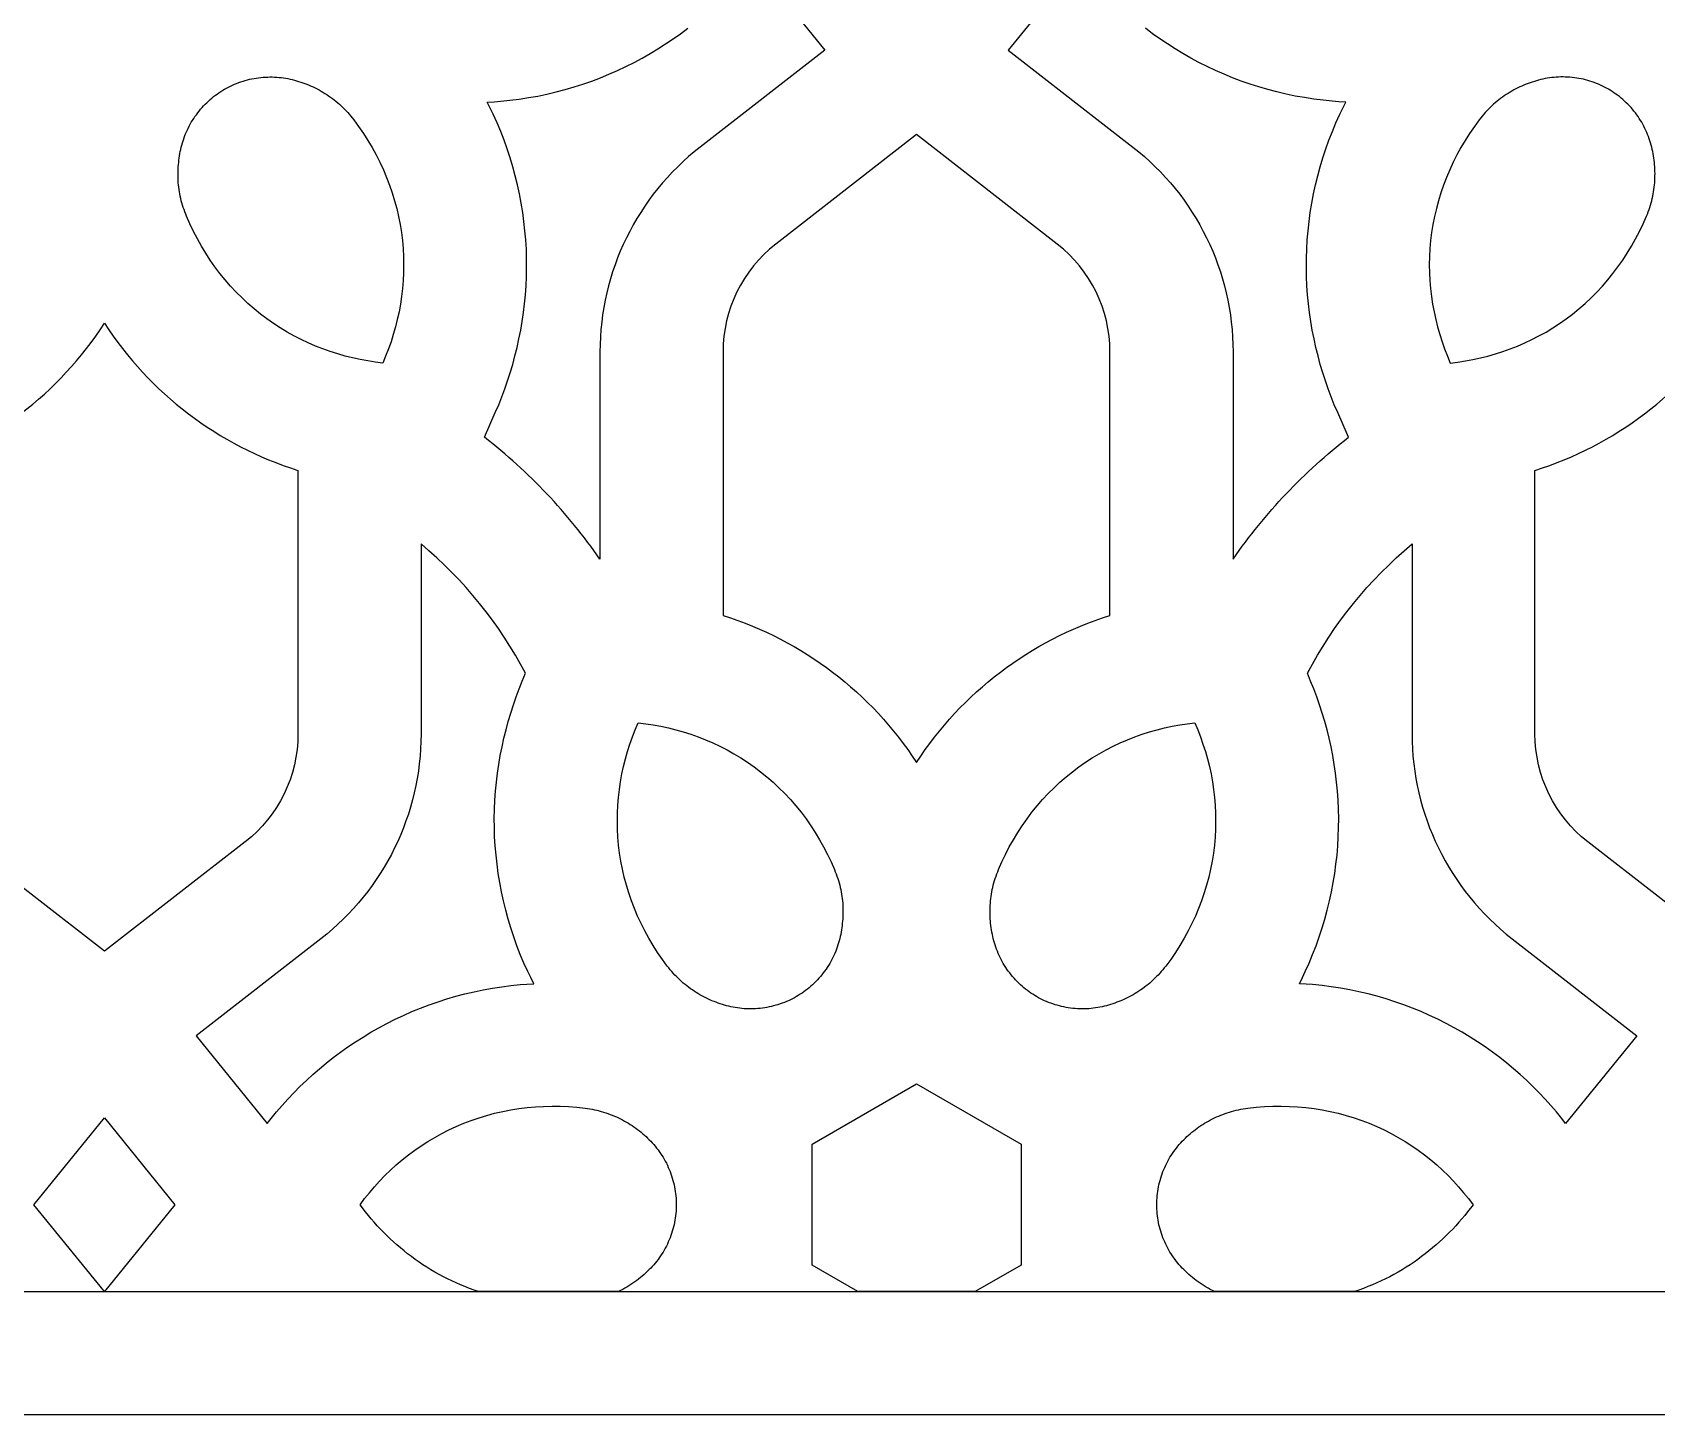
# Model space of a CAD drawing. Extents: x 14322 to 28868, y 1949 to 5319.
# Drawn here: x 19731 to 21516, y 1949 to 3468 of the extents above; entities that cross this region are included whole.
import ezdxf

# ---------------------------------------------------------------- set-up
doc = ezdxf.new("R2010")
doc.units = 0
doc.layers.add('LAYER_01', color=1, linetype='CONTINUOUS')

msp = doc.modelspace()

# ---------------------------------------------------------------- linework, layer by layer
at = {"layer": 'LAYER_01'}
for points in [[(14321.9, 1949.2), (28868, 1949.2), (28868, 5318.8), (14321.9, 5318.8)], [(14457.1, 2084.4), (28732.8, 2084.4), (28732.8, 5183.7), (14457.1, 5183.7)], [(19942.5, 3405.4), (19944.6, 3406.6), (19946.7, 3407.7), (19948.9, 3408.8), (19951.1, 3409.9), (19953.4, 3410.9), (19955.7, 3411.8), (19958, 3412.7), (19960.3, 3413.5), (19962.7, 3414.3), (19965.1, 3415), (19967.5, 3415.7), (19969.9, 3416.3), (19972.4, 3416.8), (19974.8, 3417.3), (19977.3, 3417.7), (19979.8, 3418), (19982.3, 3418.3), (19984.8, 3418.6), (19987.3, 3418.7), (19989.8, 3418.8), (19992.3, 3418.9), (19994.8, 3418.9), (19997.3, 3418.8), (19999.8, 3418.6), (20002.3, 3418.4), (20004.7, 3418.2), (20007.2, 3417.9), (20009.6, 3417.5), (20012, 3417), (20014.4, 3416.5), (20016.8, 3416), (20019.1, 3415.4), (20021.4, 3414.7), (20023.8, 3414), (20026.1, 3413.3), (20028.4, 3412.5), (20030.7, 3411.7), (20032.9, 3410.8), (20035.2, 3409.9), (20037.4, 3408.9), (20039.7, 3407.9), (20041.9, 3406.8), (20044.1, 3405.7), (20046.3, 3404.6), (20048.4, 3403.4), (20050.5, 3402.1), (20052.7, 3400.8), (20054.7, 3399.5), (20056.8, 3398.1), (20058.9, 3396.6), (20060.9, 3395.2), (20062.9, 3393.6), (20064.8, 3392.1), (20066.8, 3390.4), (20068.7, 3388.8), (20070.5, 3387.1), (20072.4, 3385.3), (20074.2, 3383.5), (20076, 3381.7), (20077.7, 3379.8), (20079.4, 3377.9), (20081.1, 3375.9), (20082.7, 3373.9), (20084.3, 3371.8), (20089.7, 3364.4), (20094.9, 3356.9), (20099.9, 3349.1), (20104.5, 3341.3), (20108.9, 3333.3), (20113, 3325.1), (20116.9, 3316.9), (20120.4, 3308.5), (20123.7, 3300.1), (20126.6, 3291.5), (20129.2, 3282.9), (20131.6, 3274.2), (20133.6, 3265.5), (20135.3, 3256.7), (20136.7, 3247.9), (20137.8, 3239.1), (20138.6, 3230.2), (20139, 3221.4), (20139.2, 3212.6), (20139.1, 3203.8), (20138.6, 3195.1), (20137.9, 3186.4), (20136.9, 3177.8), (20135.6, 3169.3), (20134.1, 3160.8), (20132.2, 3152.4), (20130.2, 3144.2), (20127.8, 3136), (20125.3, 3127.9), (20122.5, 3120), (20119.4, 3112.2), (20116.2, 3104.5), (20107.9, 3105.5), (20099.7, 3106.8), (20091.4, 3108.4), (20083.1, 3110.2), (20074.9, 3112.2), (20066.7, 3114.6), (20058.5, 3117.2), (20050.4, 3120.1), (20042.3, 3123.2), (20034.4, 3126.7), (20026.5, 3130.4), (20018.7, 3134.4), (20011.1, 3138.6), (20003.5, 3143.2), (19996.1, 3148), (19988.9, 3153.1), (19981.8, 3158.4), (19974.9, 3164.1), (19968.1, 3169.9), (19961.6, 3176), (19955.2, 3182.4), (19949, 3189), (19943.1, 3195.8), (19937.4, 3202.9), (19931.9, 3210.1), (19926.7, 3217.6), (19921.7, 3225.2), (19917, 3233), (19912.5, 3241), (19908.3, 3249.1), (19904.3, 3257.4), (19900.6, 3265.8), (19899.7, 3268.2), (19898.7, 3270.6), (19897.9, 3273.1), (19897, 3275.5), (19896.3, 3277.9), (19895.6, 3280.4), (19894.9, 3282.9), (19894.3, 3285.3), (19893.8, 3287.8), (19893.3, 3290.3), (19892.8, 3292.8), (19892.5, 3295.3), (19892.1, 3297.7), (19891.9, 3300.2), (19891.6, 3302.7), (19891.5, 3305.2), (19891.3, 3307.7), (19891.3, 3310.2), (19891.3, 3312.6), (19891.3, 3315.1), (19891.4, 3317.6), (19891.5, 3320), (19891.7, 3322.5), (19892, 3324.9), (19892.2, 3327.3), (19892.6, 3329.8), (19892.9, 3332.2), (19893.4, 3334.6), (19893.8, 3336.9), (19894.3, 3339.3), (19894.9, 3341.7), (19895.5, 3344), (19896.1, 3346.3), (19896.9, 3348.7), (19897.6, 3351), (19898.4, 3353.3), (19899.3, 3355.6), (19900.3, 3357.9), (19901.3, 3360.1), (19902.3, 3362.4), (19903.5, 3364.6), (19904.6, 3366.8), (19905.9, 3369), (19907.2, 3371.1), (19908.5, 3373.3), (19909.9, 3375.3), (19911.4, 3377.4), (19912.9, 3379.4), (19914.4, 3381.4), (19916, 3383.3), (19917.7, 3385.2), (19919.3, 3387.1), (19921.1, 3388.9), (19922.9, 3390.6), (19924.7, 3392.3), (19926.5, 3394), (19928.4, 3395.6), (19930.3, 3397.2), (19932.3, 3398.7), (19934.3, 3400.1), (19936.3, 3401.5), (19938.3, 3402.9), (19940.4, 3404.2)], [(21463, 3405.4), (21460.8, 3406.6), (21458.7, 3407.7), (21456.5, 3408.8), (21454.3, 3409.9), (21452, 3410.9), (21449.8, 3411.8), (21447.4, 3412.7), (21445.1, 3413.5), (21442.7, 3414.3), (21440.3, 3415), (21437.9, 3415.7), (21435.5, 3416.3), (21433.1, 3416.8), (21430.6, 3417.3), (21428.1, 3417.7), (21425.6, 3418), (21423.1, 3418.3), (21420.6, 3418.6), (21418.1, 3418.7), (21415.6, 3418.8), (21413.1, 3418.9), (21410.6, 3418.9), (21408.1, 3418.8), (21405.6, 3418.6), (21403.2, 3418.4), (21400.7, 3418.2), (21398.3, 3417.9), (21395.8, 3417.5), (21393.4, 3417), (21391, 3416.5), (21388.6, 3416), (21386.3, 3415.4), (21384, 3414.7), (21381.7, 3414), (21379.3, 3413.3), (21377.1, 3412.5), (21374.8, 3411.7), (21372.5, 3410.8), (21370.2, 3409.9), (21368, 3408.9), (21365.8, 3407.9), (21363.5, 3406.8), (21361.3, 3405.7), (21359.2, 3404.6), (21357, 3403.4), (21354.9, 3402.1), (21352.8, 3400.8), (21350.7, 3399.5), (21348.6, 3398.1), (21346.6, 3396.6), (21344.5, 3395.2), (21342.6, 3393.6), (21340.6, 3392.1), (21338.7, 3390.4), (21336.8, 3388.8), (21334.9, 3387.1), (21333.1, 3385.3), (21331.2, 3383.5), (21329.5, 3381.7), (21327.7, 3379.8), (21326, 3377.9), (21324.4, 3375.9), (21322.7, 3373.9), (21321.1, 3371.8), (21315.7, 3364.4), (21310.5, 3356.9), (21305.6, 3349.1), (21300.9, 3341.3), (21296.5, 3333.3), (21292.4, 3325.1), (21288.6, 3316.9), (21285, 3308.5), (21281.8, 3300.1), (21278.8, 3291.5), (21276.2, 3282.9), (21273.9, 3274.2), (21271.8, 3265.5), (21270.1, 3256.7), (21268.7, 3247.9), (21267.6, 3239.1), (21266.9, 3230.2), (21266.4, 3221.4), (21266.2, 3212.6), (21266.4, 3203.8), (21266.8, 3195.1), (21267.5, 3186.4), (21268.5, 3177.8), (21269.8, 3169.3), (21271.4, 3160.8), (21273.2, 3152.4), (21275.3, 3144.2), (21277.6, 3136), (21280.2, 3127.9), (21283, 3120), (21286, 3112.2), (21289.2, 3104.5), (21297.5, 3105.5), (21305.8, 3106.8), (21314, 3108.4), (21322.3, 3110.2), (21330.6, 3112.2), (21338.8, 3114.6), (21346.9, 3117.2), (21355, 3120.1), (21363.1, 3123.2), (21371.1, 3126.7), (21378.9, 3130.4), (21386.7, 3134.4), (21394.4, 3138.6), (21401.9, 3143.2), (21409.3, 3148), (21416.6, 3153.1), (21423.6, 3158.4), (21430.6, 3164.1), (21437.3, 3169.9), (21443.9, 3176), (21450.2, 3182.4), (21456.4, 3189), (21462.3, 3195.8), (21468, 3202.9), (21473.5, 3210.1), (21478.7, 3217.6), (21483.7, 3225.2), (21488.4, 3233), (21492.9, 3241), (21497.1, 3249.1), (21501.1, 3257.4), (21504.8, 3265.8), (21505.8, 3268.2), (21506.7, 3270.6), (21507.6, 3273.1), (21508.4, 3275.5), (21509.2, 3277.9), (21509.9, 3280.4), (21510.5, 3282.9), (21511.1, 3285.3), (21511.7, 3287.8), (21512.1, 3290.3), (21512.6, 3292.8), (21513, 3295.3), (21513.3, 3297.7), (21513.6, 3300.2), (21513.8, 3302.7), (21514, 3305.2), (21514.1, 3307.7), (21514.1, 3310.2), (21514.2, 3312.6), (21514.1, 3315.1), (21514, 3317.6), (21513.9, 3320), (21513.7, 3322.5), (21513.5, 3324.9), (21513.2, 3327.3), (21512.9, 3329.8), (21512.5, 3332.2), (21512.1, 3334.6), (21511.6, 3336.9), (21511.1, 3339.3), (21510.5, 3341.7), (21509.9, 3344), (21509.3, 3346.3), (21508.6, 3348.7), (21507.8, 3351), (21507, 3353.3), (21506.1, 3355.6), (21505.1, 3357.9), (21504.1, 3360.1), (21503.1, 3362.4), (21502, 3364.6), (21500.8, 3366.8), (21499.6, 3369), (21498.3, 3371.1), (21496.9, 3373.3), (21495.5, 3375.3), (21494.1, 3377.4), (21492.6, 3379.4), (21491, 3381.4), (21489.4, 3383.3), (21487.8, 3385.2), (21486.1, 3387.1), (21484.3, 3388.9), (21482.6, 3390.6), (21480.8, 3392.3), (21478.9, 3394), (21477, 3395.6), (21475.1, 3397.2), (21473.1, 3398.7), (21471.1, 3400.1), (21469.1, 3401.5), (21467.1, 3402.9), (21465, 3404.2)], [(20570.7, 2408.4), (20568.6, 2407.2), (20566.5, 2406), (20564.3, 2405), (20562.1, 2403.9), (20559.8, 2402.9), (20557.5, 2402), (20555.2, 2401.1), (20552.9, 2400.3), (20550.5, 2399.5), (20548.1, 2398.8), (20545.7, 2398.1), (20543.3, 2397.5), (20540.8, 2397), (20538.4, 2396.5), (20535.9, 2396.1), (20533.4, 2395.7), (20530.9, 2395.4), (20528.4, 2395.2), (20525.9, 2395), (20523.4, 2394.9), (20520.9, 2394.9), (20518.4, 2394.9), (20515.9, 2395), (20513.4, 2395.1), (20510.9, 2395.3), (20508.5, 2395.6), (20506, 2395.9), (20503.6, 2396.3), (20501.2, 2396.7), (20498.8, 2397.2), (20496.4, 2397.8), (20494.1, 2398.4), (20491.7, 2399), (20489.4, 2399.7), (20487.1, 2400.5), (20484.8, 2401.3), (20482.5, 2402.1), (20480.3, 2403), (20478, 2403.9), (20475.7, 2404.9), (20473.5, 2405.9), (20471.3, 2406.9), (20469.1, 2408.1), (20466.9, 2409.2), (20464.8, 2410.4), (20462.6, 2411.7), (20460.5, 2413), (20458.4, 2414.3), (20456.4, 2415.7), (20454.3, 2417.1), (20452.3, 2418.6), (20450.3, 2420.1), (20448.4, 2421.7), (20446.4, 2423.3), (20444.5, 2425), (20442.7, 2426.7), (20440.8, 2428.5), (20439, 2430.3), (20437.2, 2432.1), (20435.5, 2434), (20433.8, 2435.9), (20432.1, 2437.9), (20430.5, 2439.9), (20428.9, 2441.9), (20423.5, 2449.3), (20418.3, 2456.9), (20413.3, 2464.6), (20408.7, 2472.5), (20404.3, 2480.5), (20400.2, 2488.6), (20396.3, 2496.9), (20392.8, 2505.3), (20389.5, 2513.7), (20386.6, 2522.3), (20384, 2530.9), (20381.6, 2539.6), (20379.6, 2548.3), (20377.9, 2557.1), (20376.5, 2565.9), (20375.4, 2574.7), (20374.6, 2583.5), (20374.2, 2592.4), (20374, 2601.2), (20374.1, 2609.9), (20374.5, 2618.7), (20375.3, 2627.3), (20376.3, 2635.9), (20377.6, 2644.5), (20379.1, 2653), (20380.9, 2661.3), (20383, 2669.6), (20385.3, 2677.8), (20387.9, 2685.9), (20390.7, 2693.8), (20393.7, 2701.6), (20397, 2709.3), (20405.3, 2708.2), (20413.5, 2707), (20421.8, 2705.4), (20430.1, 2703.6), (20438.3, 2701.5), (20446.5, 2699.2), (20454.7, 2696.6), (20462.8, 2693.7), (20470.8, 2690.6), (20478.8, 2687.1), (20486.7, 2683.4), (20494.5, 2679.4), (20502.1, 2675.1), (20509.7, 2670.6), (20517.1, 2665.8), (20524.3, 2660.7), (20531.4, 2655.3), (20538.3, 2649.7), (20545.1, 2643.9), (20551.6, 2637.7), (20558, 2631.4), (20564.1, 2624.8), (20570.1, 2618), (20575.8, 2610.9), (20581.3, 2603.7), (20586.5, 2596.2), (20591.5, 2588.6), (20596.2, 2580.8), (20600.7, 2572.8), (20604.9, 2564.7), (20608.9, 2556.4), (20612.6, 2548), (20613.5, 2545.6), (20614.5, 2543.2), (20615.3, 2540.7), (20616.2, 2538.3), (20616.9, 2535.8), (20617.6, 2533.4), (20618.3, 2530.9), (20618.9, 2528.4), (20619.4, 2526), (20619.9, 2523.5), (20620.3, 2521), (20620.7, 2518.5), (20621.1, 2516), (20621.3, 2513.5), (20621.6, 2511.1), (20621.7, 2508.6), (20621.8, 2506.1), (20621.9, 2503.6), (20621.9, 2501.1), (20621.9, 2498.7), (20621.8, 2496.2), (20621.7, 2493.8), (20621.5, 2491.3), (20621.2, 2488.9), (20621, 2486.4), (20620.6, 2484), (20620.2, 2481.6), (20619.8, 2479.2), (20619.4, 2476.8), (20618.8, 2474.5), (20618.3, 2472.1), (20617.7, 2469.8), (20617, 2467.4), (20616.3, 2465.1), (20615.6, 2462.8), (20614.7, 2460.5), (20613.9, 2458.2), (20612.9, 2455.9), (20611.9, 2453.6), (20610.8, 2451.4), (20609.7, 2449.2), (20608.5, 2447), (20607.3, 2444.8), (20606, 2442.6), (20604.7, 2440.5), (20603.3, 2438.4), (20601.8, 2436.4), (20600.3, 2434.4), (20598.8, 2432.4), (20597.2, 2430.5), (20595.5, 2428.6), (20593.8, 2426.7), (20592.1, 2424.9), (20590.3, 2423.2), (20588.5, 2421.4), (20586.7, 2419.8), (20584.8, 2418.2), (20582.9, 2416.6), (20580.9, 2415.1), (20578.9, 2413.6), (20576.9, 2412.2), (20574.9, 2410.9), (20572.8, 2409.6)], [(20834.7, 2408.4), (20832.6, 2409.6), (20830.6, 2410.9), (20828.5, 2412.2), (20826.5, 2413.6), (20824.5, 2415.1), (20822.6, 2416.6), (20820.6, 2418.2), (20818.8, 2419.8), (20816.9, 2421.4), (20815.1, 2423.2), (20813.3, 2424.9), (20811.6, 2426.7), (20809.9, 2428.6), (20808.2, 2430.5), (20806.6, 2432.4), (20805.1, 2434.4), (20803.6, 2436.4), (20802.1, 2438.4), (20800.7, 2440.5), (20799.4, 2442.6), (20798.1, 2444.8), (20796.9, 2447), (20795.7, 2449.2), (20794.6, 2451.4), (20793.5, 2453.6), (20792.5, 2455.9), (20791.6, 2458.2), (20790.7, 2460.5), (20789.9, 2462.8), (20789.1, 2465.1), (20788.4, 2467.4), (20787.7, 2469.8), (20787.1, 2472.1), (20786.6, 2474.5), (20786.1, 2476.8), (20785.6, 2479.2), (20785.2, 2481.6), (20784.8, 2484), (20784.5, 2486.4), (20784.2, 2488.9), (20784, 2491.3), (20783.8, 2493.8), (20783.6, 2496.2), (20783.5, 2498.7), (20783.5, 2501.1), (20783.5, 2503.6), (20783.6, 2506.1), (20783.7, 2508.6), (20783.9, 2511.1), (20784.1, 2513.5), (20784.4, 2516), (20784.7, 2518.5), (20785.1, 2521), (20785.5, 2523.5), (20786, 2526), (20786.5, 2528.4), (20787.1, 2530.9), (20787.8, 2533.4), (20788.5, 2535.8), (20789.3, 2538.3), (20790.1, 2540.7), (20791, 2543.2), (20791.9, 2545.6), (20792.9, 2548), (20796.6, 2556.4), (20800.5, 2564.7), (20804.7, 2572.8), (20809.2, 2580.8), (20813.9, 2588.6), (20818.9, 2596.2), (20824.2, 2603.7), (20829.6, 2610.9), (20835.4, 2618), (20841.3, 2624.8), (20847.4, 2631.4), (20853.8, 2637.7), (20860.3, 2643.9), (20867.1, 2649.7), (20874, 2655.3), (20881.1, 2660.7), (20888.4, 2665.8), (20895.8, 2670.6), (20903.3, 2675.1), (20911, 2679.4), (20918.7, 2683.4), (20926.6, 2687.1), (20934.6, 2690.6), (20942.6, 2693.7), (20950.7, 2696.6), (20958.9, 2699.2), (20967.1, 2701.5), (20975.3, 2703.6), (20983.6, 2705.4), (20991.9, 2707), (21000.2, 2708.2), (21008.4, 2709.3), (21011.7, 2701.6), (21014.7, 2693.8), (21017.5, 2685.9), (21020.1, 2677.8), (21022.4, 2669.6), (21024.5, 2661.3), (21026.3, 2653), (21027.9, 2644.5), (21029.1, 2635.9), (21030.2, 2627.3), (21030.9, 2618.7), (21031.3, 2609.9), (21031.4, 2601.2), (21031.3, 2592.4), (21030.8, 2583.5), (21030, 2574.7), (21028.9, 2565.9), (21027.5, 2557.1), (21025.8, 2548.3), (21023.8, 2539.6), (21021.5, 2530.9), (21018.8, 2522.3), (21015.9, 2513.7), (21012.6, 2505.3), (21009.1, 2496.9), (21005.3, 2488.6), (21001.2, 2480.5), (20996.8, 2472.5), (20992.1, 2464.6), (20987.2, 2456.9), (20982, 2449.3), (20976.5, 2441.9), (20974.9, 2439.9), (20973.3, 2437.9), (20971.6, 2435.9), (20969.9, 2434), (20968.2, 2432.1), (20966.4, 2430.3), (20964.6, 2428.5), (20962.8, 2426.7), (20960.9, 2425), (20959, 2423.3), (20957.1, 2421.7), (20955.1, 2420.1), (20953.1, 2418.6), (20951.1, 2417.1), (20949.1, 2415.7), (20947, 2414.3), (20944.9, 2413), (20942.8, 2411.7), (20940.6, 2410.4), (20938.5, 2409.2), (20936.3, 2408.1), (20934.1, 2406.9), (20931.9, 2405.9), (20929.7, 2404.9), (20927.4, 2403.9), (20925.2, 2403), (20922.9, 2402.1), (20920.6, 2401.3), (20918.3, 2400.5), (20916, 2399.7), (20913.7, 2399), (20911.4, 2398.4), (20909, 2397.8), (20906.6, 2397.2), (20904.2, 2396.7), (20901.8, 2396.3), (20899.4, 2395.9), (20897, 2395.6), (20894.5, 2395.3), (20892, 2395.1), (20889.5, 2395), (20887, 2394.9), (20884.5, 2394.9), (20882, 2394.9), (20879.5, 2395), (20877, 2395.2), (20874.5, 2395.4), (20872, 2395.7), (20869.5, 2396.1), (20867.1, 2396.5), (20864.6, 2397), (20862.2, 2397.5), (20859.7, 2398.1), (20857.3, 2398.8), (20854.9, 2399.5), (20852.6, 2400.3), (20850.2, 2401.1), (20847.9, 2402), (20845.6, 2402.9), (20843.4, 2403.9), (20841.1, 2405), (20839, 2406), (20836.8, 2407.2)], [(20638.3, 2084.4), (20587.9, 2113.4), (20587.9, 2246.1), (20702.7, 2312.4), (20817.6, 2246.1), (20817.6, 2113.4), (20767.2, 2084.4)], [(20221.5, 2084.4), (20216.5, 2086), (20211.5, 2087.8), (20206.6, 2089.7), (20201.7, 2091.7), (20196.9, 2093.8), (20192.1, 2096), (20187.4, 2098.3), (20182.8, 2100.6), (20178.1, 2103.1), (20173.6, 2105.7), (20169.1, 2108.3), (20164.7, 2111), (20160.4, 2113.8), (20156.1, 2116.7), (20151.8, 2119.6), (20147.7, 2122.7), (20143.6, 2125.8), (20139.6, 2129), (20135.7, 2132.2), (20131.8, 2135.5), (20128, 2138.9), (20124.3, 2142.3), (20120.6, 2145.8), (20117.1, 2149.4), (20113.6, 2153), (20110.1, 2156.7), (20106.8, 2160.4), (20103.5, 2164.2), (20100.4, 2168), (20097.2, 2171.9), (20091.3, 2179.7), (20096.3, 2186.4), (20101.5, 2192.9), (20107, 2199.3), (20112.7, 2205.6), (20118.6, 2211.7), (20124.8, 2217.6), (20131.1, 2223.4), (20137.7, 2229), (20144.4, 2234.4), (20151.4, 2239.5), (20158.5, 2244.5), (20165.9, 2249.2), (20173.4, 2253.7), (20181.1, 2258), (20189, 2262), (20197, 2265.7), (20205.2, 2269.2), (20213.5, 2272.4), (20222, 2275.3), (20230.5, 2277.9), (20239.2, 2280.2), (20248, 2282.3), (20256.9, 2284), (20265.8, 2285.4), (20274.9, 2286.5), (20283.9, 2287.3), (20293, 2287.8), (20302.2, 2288), (20311.3, 2287.9), (20320.5, 2287.5), (20329.6, 2286.8), (20338.7, 2285.8), (20341.3, 2285.4), (20343.9, 2285), (20346.4, 2284.6), (20348.9, 2284.1), (20351.4, 2283.5), (20353.9, 2282.9), (20356.4, 2282.2), (20358.8, 2281.5), (20361.2, 2280.7), (20363.6, 2279.9), (20366, 2279), (20368.3, 2278.1), (20370.7, 2277.2), (20372.9, 2276.2), (20375.2, 2275.1), (20377.4, 2274), (20379.7, 2272.9), (20381.8, 2271.7), (20384, 2270.5), (20386.1, 2269.2), (20388.2, 2267.9), (20390.3, 2266.6), (20392.3, 2265.2), (20394.3, 2263.7), (20396.2, 2262.3), (20398.2, 2260.8), (20400.1, 2259.3), (20401.9, 2257.7), (20403.8, 2256.1), (20405.6, 2254.5), (20407.3, 2252.8), (20409, 2251.1), (20410.7, 2249.4), (20412.4, 2247.6), (20414, 2245.8), (20415.6, 2243.9), (20417.2, 2242), (20418.7, 2240.1), (20420.1, 2238.1), (20421.5, 2236), (20422.9, 2233.9), (20424.2, 2231.8), (20425.5, 2229.7), (20426.7, 2227.5), (20427.9, 2225.2), (20429, 2223), (20430, 2220.7), (20431, 2218.4), (20431.9, 2216.1), (20432.8, 2213.7), (20433.6, 2211.3), (20434.4, 2209), (20435.1, 2206.5), (20435.7, 2204.1), (20436.3, 2201.7), (20436.8, 2199.3), (20437.3, 2196.8), (20437.7, 2194.4), (20438, 2191.9), (20438.3, 2189.5), (20438.5, 2187), (20438.6, 2184.6), (20438.7, 2182.2), (20438.7, 2179.7), (20438.7, 2177.3), (20438.6, 2174.9), (20438.5, 2172.5), (20438.3, 2170), (20438, 2167.6), (20437.7, 2165.1), (20437.3, 2162.7), (20436.8, 2160.2), (20436.3, 2157.8), (20435.7, 2155.4), (20435.1, 2153), (20434.4, 2150.5), (20433.6, 2148.2), (20432.8, 2145.8), (20431.9, 2143.4), (20431, 2141.1), (20430, 2138.8), (20429, 2136.5), (20427.9, 2134.3), (20426.7, 2132), (20425.5, 2129.8), (20424.2, 2127.7), (20422.9, 2125.6), (20421.5, 2123.5), (20420.1, 2121.4), (20418.7, 2119.4), (20417.2, 2117.5), (20415.6, 2115.6), (20414, 2113.7), (20412.4, 2111.9), (20410.7, 2110.1), (20409, 2108.4), (20407.2, 2106.6), (20405.3, 2104.8), (20403.4, 2103.1), (20401.4, 2101.4), (20399.5, 2099.7), (20397.4, 2098.1), (20395.4, 2096.6), (20393.3, 2095), (20391.1, 2093.5), (20388.9, 2092.1), (20386.7, 2090.7), (20384.5, 2089.3), (20382.2, 2088), (20379.9, 2086.7), (20377.5, 2085.5), (20375.2, 2084.4)], [(21030.3, 2084.4), (21027.9, 2085.5), (21025.5, 2086.7), (21023.2, 2088), (21020.9, 2089.3), (21018.7, 2090.7), (21016.5, 2092.1), (21014.3, 2093.5), (21012.2, 2095), (21010.1, 2096.6), (21008, 2098.1), (21006, 2099.7), (21004, 2101.4), (21002, 2103.1), (21000.1, 2104.8), (20998.2, 2106.6), (20996.4, 2108.4), (20994.7, 2110.1), (20993, 2111.9), (20991.4, 2113.7), (20989.8, 2115.6), (20988.3, 2117.5), (20986.8, 2119.4), (20985.3, 2121.4), (20983.9, 2123.5), (20982.5, 2125.6), (20981.2, 2127.7), (20979.9, 2129.8), (20978.7, 2132), (20977.6, 2134.3), (20976.5, 2136.5), (20975.4, 2138.8), (20974.4, 2141.1), (20973.5, 2143.4), (20972.6, 2145.8), (20971.8, 2148.2), (20971, 2150.5), (20970.3, 2153), (20969.7, 2155.4), (20969.1, 2157.8), (20968.6, 2160.2), (20968.2, 2162.7), (20967.8, 2165.1), (20967.4, 2167.6), (20967.2, 2170), (20967, 2172.5), (20966.8, 2174.9), (20966.7, 2177.3), (20966.7, 2179.7), (20966.7, 2182.2), (20966.8, 2184.6), (20967, 2187), (20967.2, 2189.5), (20967.4, 2191.9), (20967.8, 2194.4), (20968.2, 2196.8), (20968.6, 2199.3), (20969.1, 2201.7), (20969.7, 2204.1), (20970.3, 2206.5), (20971, 2209), (20971.8, 2211.3), (20972.6, 2213.7), (20973.5, 2216.1), (20974.4, 2218.4), (20975.4, 2220.7), (20976.5, 2223), (20977.6, 2225.2), (20978.7, 2227.5), (20979.9, 2229.7), (20981.2, 2231.8), (20982.5, 2233.9), (20983.9, 2236), (20985.3, 2238.1), (20986.8, 2240.1), (20988.3, 2242), (20989.8, 2243.9), (20991.4, 2245.8), (20993, 2247.6), (20994.7, 2249.4), (20996.4, 2251.1), (20998.1, 2252.8), (20999.9, 2254.5), (21001.7, 2256.1), (21003.5, 2257.7), (21005.4, 2259.3), (21007.3, 2260.8), (21009.2, 2262.3), (21011.2, 2263.7), (21013.1, 2265.2), (21015.2, 2266.6), (21017.2, 2267.9), (21019.3, 2269.2), (21021.4, 2270.5), (21023.6, 2271.7), (21025.8, 2272.9), (21028, 2274), (21030.2, 2275.1), (21032.5, 2276.2), (21034.8, 2277.2), (21037.1, 2278.1), (21039.4, 2279), (21041.8, 2279.9), (21044.2, 2280.7), (21046.6, 2281.5), (21049, 2282.2), (21051.5, 2282.9), (21054, 2283.5), (21056.5, 2284.1), (21059, 2284.6), (21061.5, 2285), (21064.1, 2285.4), (21066.7, 2285.8), (21075.8, 2286.8), (21085, 2287.5), (21094.1, 2287.9), (21103.3, 2288), (21112.4, 2287.8), (21121.5, 2287.3), (21130.6, 2286.5), (21139.6, 2285.4), (21148.5, 2284), (21157.4, 2282.3), (21166.2, 2280.2), (21174.9, 2277.9), (21183.5, 2275.3), (21191.9, 2272.4), (21200.2, 2269.2), (21208.4, 2265.7), (21216.4, 2262), (21224.3, 2258), (21232, 2253.7), (21239.6, 2249.2), (21246.9, 2244.5), (21254.1, 2239.5), (21261, 2234.4), (21267.8, 2229), (21274.3, 2223.4), (21280.7, 2217.6), (21286.8, 2211.7), (21292.7, 2205.6), (21298.4, 2199.3), (21303.9, 2192.9), (21309.1, 2186.4), (21314.2, 2179.7), (21308.2, 2171.9), (21305.1, 2168), (21301.9, 2164.2), (21298.6, 2160.4), (21295.3, 2156.7), (21291.9, 2153), (21288.4, 2149.4), (21284.8, 2145.8), (21281.2, 2142.3), (21277.4, 2138.9), (21273.6, 2135.5), (21269.8, 2132.2), (21265.8, 2129), (21261.8, 2125.8), (21257.7, 2122.7), (21253.6, 2119.6), (21249.4, 2116.7), (21245.1, 2113.8), (21240.7, 2111), (21236.3, 2108.3), (21231.8, 2105.7), (21227.3, 2103.1), (21222.7, 2100.6), (21218, 2098.3), (21213.3, 2096), (21208.5, 2093.8), (21203.7, 2091.7), (21198.8, 2089.7), (21193.9, 2087.8), (21188.9, 2086), (21183.9, 2084.4)], [(19887.9, 2179.7), (19810.5, 2084.4), (19733, 2179.7), (19810.5, 2275.1)]]:
    msp.add_lwpolyline(points, close=True, dxfattribs=at)
for points in [[(20523.8, 3544.6), (20601.9, 3448.3), (20465, 3341.8, 0.231422), (20354.9, 3116.8), (20354.9, 2889, 0.076243), (20228, 3023), (20239.9, 3050.2), (20243.6, 3058.7), (20247, 3067.3), (20250.3, 3076), (20253.4, 3084.9), (20256.3, 3093.9), (20259, 3103), (20261.5, 3112.3), (20263.8, 3121.6), (20265.9, 3131.1), (20267.8, 3140.6), (20269.5, 3150.2), (20270.9, 3159.9), (20272.1, 3169.7), (20273, 3179.6), (20273.7, 3189.5), (20274.1, 3199.5), (20274.3, 3209.5), (20274.3, 3219.6), (20274, 3229.7), (20273.4, 3239.8), (20272.5, 3249.9), (20271.4, 3260), (20270, 3270.1), (20268.4, 3280.2), (20266.5, 3290.3), (20264.3, 3300.3), (20261.8, 3310.3), (20259.1, 3320.2), (20256.2, 3330), (20253, 3339.8), (20249.5, 3349.5), (20245.8, 3359.1), (20241.8, 3368.5), (20237.6, 3377.9), (20234.4, 3384.6), (20231.1, 3391.2), (20238.5, 3391.6), (20245.8, 3392.2), (20256, 3393.2), (20266.2, 3394.5), (20276.4, 3396.1), (20286.5, 3397.9), (20296.6, 3400), (20306.6, 3402.4), (20316.6, 3405), (20326.4, 3407.9), (20336.2, 3411), (20345.8, 3414.4), (20355.4, 3418), (20364.8, 3421.8), (20374.1, 3425.9), (20383.3, 3430.3), (20392.4, 3434.8), (20401.3, 3439.6), (20410, 3444.5), (20418.6, 3449.7), (20427, 3455.1), (20435.3, 3460.7), (20443.3, 3466.4), (20451.3, 3472.4)], [(20881.7, 3544.6), (20803.5, 3448.3), (20940.4, 3341.8, -0.231422), (21050.5, 3116.8), (21050.5, 2889, -0.076243), (21177.4, 3023), (21165.5, 3050.2), (21161.8, 3058.7), (21158.4, 3067.3), (21155.1, 3076), (21152, 3084.9), (21149.1, 3093.9), (21146.4, 3103), (21143.9, 3112.3), (21141.6, 3121.6), (21139.5, 3131.1), (21137.6, 3140.6), (21136, 3150.2), (21134.6, 3159.9), (21133.4, 3169.7), (21132.4, 3179.6), (21131.7, 3189.5), (21131.3, 3199.5), (21131.1, 3209.5), (21131.1, 3219.6), (21131.5, 3229.7), (21132.1, 3239.8), (21132.9, 3249.9), (21134, 3260), (21135.4, 3270.1), (21137, 3280.2), (21139, 3290.3), (21141.1, 3300.3), (21143.6, 3310.3), (21146.3, 3320.2), (21149.2, 3330), (21152.5, 3339.8), (21155.9, 3349.5), (21159.7, 3359.1), (21163.6, 3368.5), (21167.9, 3377.9), (21171, 3384.6), (21174.3, 3391.2), (21166.9, 3391.6), (21159.6, 3392.2), (21149.4, 3393.2), (21139.2, 3394.5), (21129, 3396.1), (21118.9, 3397.9), (21108.8, 3400), (21098.8, 3402.4), (21088.9, 3405), (21079, 3407.9), (21069.3, 3411), (21059.6, 3414.4), (21050, 3418), (21040.6, 3421.8), (21031.3, 3425.9), (21022.1, 3430.3), (21013, 3434.8), (21004.1, 3439.6), (20995.4, 3444.5), (20986.8, 3449.7), (20978.4, 3455.1), (20970.1, 3460.7), (20962.1, 3466.4), (20954.2, 3472.4)]]:
    msp.add_lwpolyline(points, format="xyb", dxfattribs=at)
for points in [[(20915.3, 2827.2), (20915.3, 3116.8, 0.231422), (20857.4, 3235.2), (20702.7, 3355.5), (20548, 3235.2, 0.231422), (20490.1, 3116.8), (20490.1, 2827.2, -0.175132), (20702.7, 2665.5, -0.175132)], [(20023.1, 2986.6), (20023.1, 2697, -0.231422), (19965.2, 2578.6), (19810.5, 2458.2), (19810.5, 2458.2), (19810.5, 2458.2), (19655.7, 2578.6, -0.231422), (19597.8, 2697), (19597.8, 2986.6, 0.175132), (19810.5, 3148.3, 0.175132)], [(21807.6, 2986.6), (21807.6, 2697, -0.231422), (21749.7, 2578.6), (21594.9, 2458.2), (21594.9, 2458.2), (21594.9, 2458.2), (21440.2, 2578.6, -0.231422), (21382.3, 2697), (21382.3, 2986.6, 0.175132), (21594.9, 3148.3, 0.175132)], [(20273.2, 2763.6, 0.097387), (20158.3, 2905.7), (20158.3, 2697, -0.231422), (20048.2, 2471.9), (19911.3, 2365.4), (19989.4, 2269.1), (19993.6, 2274.4), (19999.6, 2281.7), (20005.7, 2288.7), (20012.1, 2295.8), (20018.6, 2302.7), (20025.3, 2309.5), (20032.3, 2316.1), (20039.4, 2322.7), (20046.7, 2329.1), (20054.2, 2335.3), (20061.9, 2341.4), (20069.8, 2347.4), (20077.9, 2353.1), (20086.2, 2358.7), (20094.6, 2364), (20103.2, 2369.2), (20111.9, 2374.2), (20120.8, 2379), (20129.8, 2383.5), (20139, 2387.8), (20148.3, 2391.9), (20157.8, 2395.8), (20167.3, 2399.4), (20177, 2402.8), (20186.8, 2405.9), (20196.6, 2408.8), (20206.6, 2411.4), (20216.6, 2413.7), (20226.7, 2415.8), (20236.8, 2417.7), (20246.9, 2419.2), (20257.1, 2420.5), (20267.4, 2421.6), (20274.7, 2422.2), (20282.1, 2422.6), (20278.8, 2429.2), (20275.6, 2435.8), (20271.4, 2445.2), (20267.4, 2454.7), (20263.7, 2464.3), (20260.2, 2474), (20257, 2483.8), (20254, 2493.6), (20251.3, 2503.5), (20248.9, 2513.5), (20246.7, 2523.5), (20244.8, 2533.6), (20243.2, 2543.6), (20241.8, 2553.8), (20240.7, 2563.9), (20239.8, 2574), (20239.2, 2584.1), (20238.9, 2594.2), (20238.8, 2604.2), (20239, 2614.3), (20239.5, 2624.2), (20240.2, 2634.2), (20241.1, 2644), (20242.3, 2653.8), (20243.7, 2663.5), (20245.4, 2673.2), (20247.3, 2682.7), (20249.4, 2692.2), (20251.7, 2701.5), (20254.2, 2710.8), (20256.9, 2719.9), (20259.8, 2728.9), (20262.9, 2737.7), (20266.2, 2746.5), (20269.6, 2755.1)], [(21247.2, 2697, 0.231422), (21357.2, 2471.9), (21494.2, 2365.4), (21416, 2269.1), (21411.8, 2274.4), (21405.9, 2281.7), (21399.7, 2288.7), (21393.4, 2295.8), (21386.9, 2302.7), (21380.1, 2309.5), (21373.2, 2316.1), (21366, 2322.7), (21358.7, 2329.1), (21351.2, 2335.3), (21343.5, 2341.4), (21335.6, 2347.4), (21327.5, 2353.1), (21319.3, 2358.7), (21310.9, 2364), (21302.3, 2369.2), (21293.5, 2374.2), (21284.6, 2379), (21275.6, 2383.5), (21266.4, 2387.8), (21257.1, 2391.9), (21247.6, 2395.8), (21238.1, 2399.4), (21228.4, 2402.8), (21218.6, 2405.9), (21208.8, 2408.8), (21198.9, 2411.4), (21188.8, 2413.7), (21178.8, 2415.8), (21168.6, 2417.7), (21158.5, 2419.2), (21148.3, 2420.5), (21138, 2421.6), (21130.7, 2422.2), (21123.4, 2422.6), (21126.7, 2429.2), (21129.8, 2435.8), (21134, 2445.2), (21138, 2454.7), (21141.7, 2464.3), (21145.2, 2474), (21148.4, 2483.8), (21151.4, 2493.6), (21154.1, 2503.5), (21156.5, 2513.5), (21158.7, 2523.5), (21160.6, 2533.6), (21162.3, 2543.6), (21163.6, 2553.8), (21164.8, 2563.9), (21165.6, 2574), (21166.2, 2584.1), (21166.5, 2594.2), (21166.6, 2604.2), (21166.4, 2614.3), (21165.9, 2624.2), (21165.2, 2634.2), (21164.3, 2644), (21163.1, 2653.8), (21161.7, 2663.5), (21160, 2673.2), (21158.2, 2682.7), (21156.1, 2692.2), (21153.8, 2701.5), (21151.2, 2710.8), (21148.5, 2719.9), (21145.6, 2728.9), (21142.5, 2737.7), (21139.2, 2746.5), (21135.8, 2755.1), (21132.2, 2763.6, -0.097387), (21247.2, 2905.7)]]:
    msp.add_lwpolyline(points, format="xyb", close=True, dxfattribs=at)

doc.saveas('drawing.dxf')
